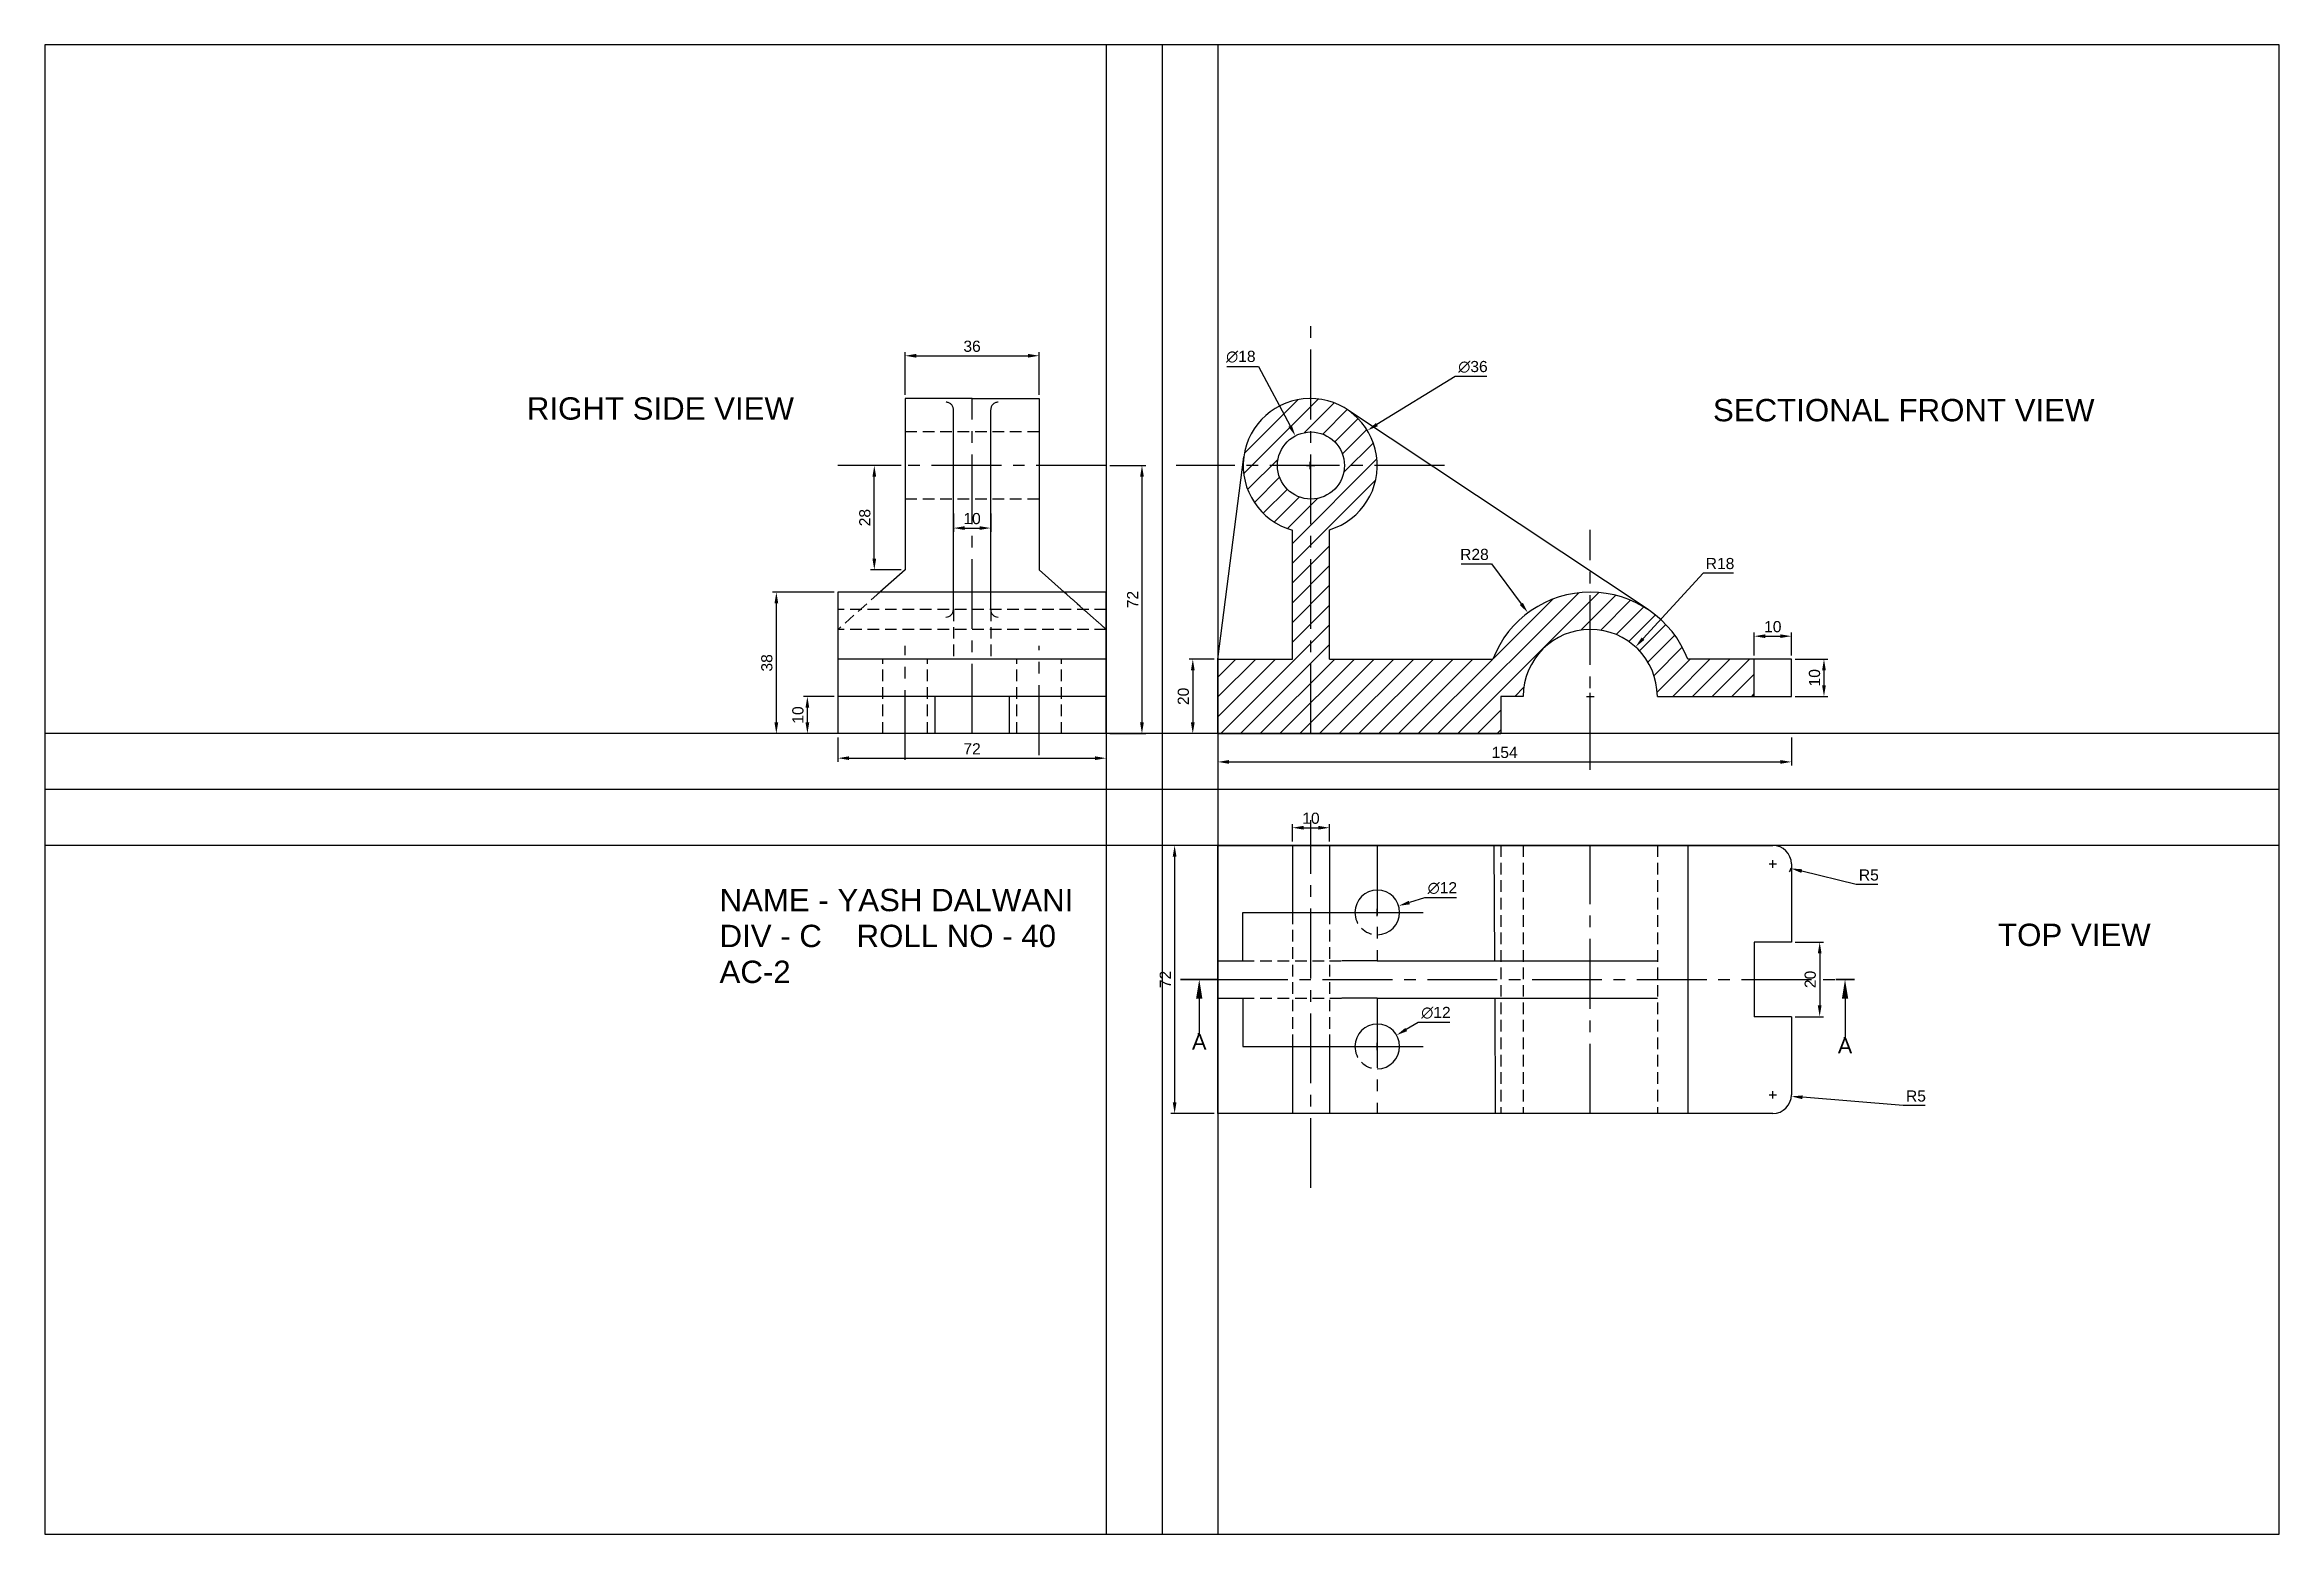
# Model space of a CAD drawing. Header units: millimetres. Extents: x 0 to 600, y 0 to 400.
import ezdxf
from ezdxf import colors
from ezdxf.entities.mleader import LeaderData, LeaderLine
from ezdxf.math import Vec2, Vec3

# ---------------------------------------------------------------- set-up
doc = ezdxf.new("R2010")
doc.units = ezdxf.units.MM
doc.header["$LTSCALE"] = 5
doc.header["$MEASUREMENT"] = 0
doc.linetypes.add('CENTER2', pattern=[1.125, 0.75, -0.125, 0.125, -0.125])
doc.linetypes.add('HIDDEN2', pattern=[0.1875, 0.125, -0.0625])
for name, color, linetype in [('Centre Line', 150, 'CENTER2'), ('Construction', 253, 'Continuous'), ('Dimension', 3, 'Continuous'), ('Hidden', 254, 'HIDDEN2')]:
    doc.layers.add(name, color=color, linetype=linetype)
doc.styles.get("Standard").update_dxf_attribs({"font": 'arial.ttf'})
doc.dimstyles.get("Standard").update_dxf_attribs({"dimtxt": 3, "dimasz": 3, "dimexe": 1, "dimexo": 1, "dimgap": 1, "dimtad": 1, "dimtoh": 1, "dimdec": 0, "dimzin": 0, "dimdsep": 46, "dimtxsty": 'Standard', "dimcen": 1, "dimadec": 0, "dimazin": 0, "dimtfac": 1, "dimtdec": 0, "dimtofl": 0, "dimtmove": 0, "dimatfit": 3, "dimfxl": 1, "dimtolj": 1, "dimtzin": 0, "dimarcsym": 0})

# ---------------------------------------------------------------- blocks, each defined once
blk = doc.blocks.new('*D1')
at = {"layer": 'Defpoints', "color": 0, "ltscale": 5, "transparency": 16777216}
for p in [(267, 316.47), (231, 305), (267, 305)]:
    blk.add_point(p, dxfattribs=at)
at = {"layer": 'Dimension', "color": 0, "lineweight": -2, "ltscale": 5, "transparency": 16777216}
for p, q in [((231, 306), (231, 317.47)), ((234, 316.47), (264, 316.47)), ((267, 306), (267, 317.47))]:
    blk.add_line(p, q, dxfattribs=at)
at = {"layer": 'Dimension', "color": 0, "ltscale": 5, "transparency": 16777216}
for points in [[(234, 316.97), (234, 315.97), (231, 316.47)], [(264, 316.97), (264, 315.97), (267, 316.47)]]:
    blk.add_solid(points, dxfattribs=at)
at = {"layer": 'Dimension', "color": 0, "ltscale": 5, "transparency": 16777216, "insert": (249, 319), "char_height": 3, "attachment_point": 5}
blk.add_mtext('\\A1;36', dxfattribs=at)
blk = doc.blocks.new('*D2')
at = {"layer": 'Defpoints', "color": 0, "ltscale": 5, "transparency": 16777216}
for p in [(213, 215), (285, 215), (285, 208.41)]:
    blk.add_point(p, dxfattribs=at)
at = {"layer": 'Dimension', "color": 0, "lineweight": -2, "ltscale": 5, "transparency": 16777216}
for p, q in [((213, 214), (213, 207.41)), ((285, 214), (285, 207.41)), ((216, 208.41), (282, 208.41))]:
    blk.add_line(p, q, dxfattribs=at)
at = {"layer": 'Dimension', "color": 0, "ltscale": 5, "transparency": 16777216}
for points in [[(216, 208.91), (216, 207.91), (213, 208.41)], [(282, 208.91), (282, 207.91), (285, 208.41)]]:
    blk.add_solid(points, dxfattribs=at)
at = {"layer": 'Dimension', "color": 0, "ltscale": 5, "transparency": 16777216, "insert": (249, 210.92), "char_height": 3, "attachment_point": 5}
blk.add_mtext('\\A1;72', dxfattribs=at)
blk = doc.blocks.new('*D3')
at = {"layer": 'Defpoints', "color": 0, "ltscale": 5, "transparency": 16777216}
for p in [(222.75, 287), (231, 287), (231, 259)]:
    blk.add_point(p, dxfattribs=at)
at = {"layer": 'Dimension', "color": 0, "lineweight": -2, "ltscale": 5, "transparency": 16777216}
for p, q in [((230, 287), (221.75, 287)), ((222.75, 262), (222.75, 284)), ((230, 259), (221.75, 259))]:
    blk.add_line(p, q, dxfattribs=at)
at = {"layer": 'Dimension', "color": 0, "ltscale": 5, "transparency": 16777216}
for points in [[(222.25, 284), (223.25, 284), (222.75, 287)], [(222.25, 262), (223.25, 262), (222.75, 259)]]:
    blk.add_solid(points, dxfattribs=at)
at = {"layer": 'Dimension', "color": 0, "ltscale": 5, "transparency": 16777216, "insert": (220.22, 273), "char_height": 3, "attachment_point": 5, "rotation": 90}
blk.add_mtext('\\A1;28', dxfattribs=at)
blk = doc.blocks.new('*D4')
at = {"layer": 'Defpoints', "color": 0, "ltscale": 5, "transparency": 16777216}
for p in [(285, 287), (285, 215), (294.62, 215)]:
    blk.add_point(p, dxfattribs=at)
at = {"layer": 'Dimension', "color": 0, "lineweight": -2, "ltscale": 5, "transparency": 16777216}
for p, q in [((286, 287), (295.62, 287)), ((294.62, 284), (294.62, 218)), ((286, 215), (295.62, 215))]:
    blk.add_line(p, q, dxfattribs=at)
at = {"layer": 'Dimension', "color": 0, "ltscale": 5, "transparency": 16777216}
for points in [[(294.12, 284), (295.12, 284), (294.62, 287)], [(294.12, 218), (295.12, 218), (294.62, 215)]]:
    blk.add_solid(points, dxfattribs=at)
at = {"layer": 'Dimension', "color": 0, "ltscale": 5, "transparency": 16777216, "insert": (292.11, 251), "char_height": 3, "attachment_point": 5, "rotation": 90}
blk.add_mtext('\\A1;72', dxfattribs=at)
blk = doc.blocks.new('*D6')
at = {"layer": 'Defpoints', "color": 0, "ltscale": 5, "transparency": 16777216}
for p in [(315, 215), (469, 215), (469, 207.41)]:
    blk.add_point(p, dxfattribs=at)
at = {"layer": 'Dimension', "color": 0, "lineweight": -2, "ltscale": 5, "transparency": 16777216}
for p, q in [((315, 214), (315, 206.41)), ((469, 214), (469, 206.41)), ((318, 207.41), (466, 207.41))]:
    blk.add_line(p, q, dxfattribs=at)
at = {"layer": 'Dimension', "color": 0, "ltscale": 5, "transparency": 16777216}
for points in [[(318, 207.91), (318, 206.91), (315, 207.41)], [(466, 207.91), (466, 206.91), (469, 207.41)]]:
    blk.add_solid(points, dxfattribs=at)
at = {"layer": 'Dimension', "color": 0, "ltscale": 5, "transparency": 16777216, "insert": (392, 209.94), "char_height": 3, "attachment_point": 5}
blk.add_mtext('\\A1;154', dxfattribs=at)
blk = doc.blocks.new('*D7')
at = {"layer": 'Defpoints', "color": 0, "ltscale": 5, "transparency": 16777216}
for p in [(469, 235), (469, 225), (477.74, 225)]:
    blk.add_point(p, dxfattribs=at)
at = {"layer": 'Dimension', "color": 0, "lineweight": -2, "ltscale": 5, "transparency": 16777216}
for p, q in [((470, 235), (478.74, 235)), ((477.74, 232), (477.74, 228)), ((470, 225), (478.74, 225))]:
    blk.add_line(p, q, dxfattribs=at)
at = {"layer": 'Dimension', "color": 0, "ltscale": 5, "transparency": 16777216}
for points in [[(477.24, 232), (478.24, 232), (477.74, 235)], [(477.24, 228), (478.24, 228), (477.74, 225)]]:
    blk.add_solid(points, dxfattribs=at)
at = {"layer": 'Dimension', "color": 0, "ltscale": 5, "transparency": 16777216, "insert": (475.21, 230), "char_height": 3, "attachment_point": 5, "rotation": 90}
blk.add_mtext('\\A1;10', dxfattribs=at)
blk = doc.blocks.new('*D8')
at = {"layer": 'Defpoints', "color": 0, "ltscale": 5, "transparency": 16777216}
for p in [(469, 241.17), (459, 235), (469, 235)]:
    blk.add_point(p, dxfattribs=at)
at = {"layer": 'Dimension', "color": 0, "lineweight": -2, "ltscale": 5, "transparency": 16777216}
for p, q in [((459, 236), (459, 242.17)), ((462, 241.17), (466, 241.17)), ((469, 236), (469, 242.17))]:
    blk.add_line(p, q, dxfattribs=at)
at = {"layer": 'Dimension', "color": 0, "ltscale": 5, "transparency": 16777216}
for points in [[(462, 241.67), (462, 240.67), (459, 241.17)], [(466, 241.67), (466, 240.67), (469, 241.17)]]:
    blk.add_solid(points, dxfattribs=at)
at = {"layer": 'Dimension', "color": 0, "ltscale": 5, "transparency": 16777216, "insert": (464, 243.71), "char_height": 3, "attachment_point": 5}
blk.add_mtext('\\A1;10', dxfattribs=at)
blk = doc.blocks.new('*D9')
at = {"layer": 'Defpoints', "color": 0, "ltscale": 5, "transparency": 16777216}
for p in [(315, 235), (308.27, 215), (315, 215)]:
    blk.add_point(p, dxfattribs=at)
at = {"layer": 'Dimension', "color": 0, "lineweight": -2, "ltscale": 5, "transparency": 16777216}
for p, q in [((314, 235), (307.27, 235)), ((308.27, 232), (308.27, 218)), ((314, 215), (307.27, 215))]:
    blk.add_line(p, q, dxfattribs=at)
at = {"layer": 'Dimension', "color": 0, "ltscale": 5, "transparency": 16777216}
for points in [[(307.77, 232), (308.77, 232), (308.27, 235)], [(307.77, 218), (308.77, 218), (308.27, 215)]]:
    blk.add_solid(points, dxfattribs=at)
at = {"layer": 'Dimension', "color": 0, "ltscale": 5, "transparency": 16777216, "insert": (305.74, 225), "char_height": 3, "attachment_point": 5, "rotation": 90}
blk.add_mtext('\\A1;20', dxfattribs=at)
blk = doc.blocks.new('*D10')
at = {"layer": 'Defpoints', "color": 0, "ltscale": 5, "transparency": 16777216}
for p in [(204.78, 225), (213, 225), (213, 215)]:
    blk.add_point(p, dxfattribs=at)
at = {"layer": 'Dimension', "color": 0, "lineweight": -2, "ltscale": 5, "transparency": 16777216}
for p, q in [((212, 225), (203.78, 225)), ((204.78, 218), (204.78, 222)), ((212, 215), (203.78, 215))]:
    blk.add_line(p, q, dxfattribs=at)
at = {"layer": 'Dimension', "color": 0, "ltscale": 5, "transparency": 16777216}
for points in [[(204.28, 222), (205.28, 222), (204.78, 225)], [(204.28, 218), (205.28, 218), (204.78, 215)]]:
    blk.add_solid(points, dxfattribs=at)
at = {"layer": 'Dimension', "color": 0, "ltscale": 5, "transparency": 16777216, "insert": (202.25, 220), "char_height": 3, "attachment_point": 5, "rotation": 90}
blk.add_mtext('\\A1;10', dxfattribs=at)
blk = doc.blocks.new('*D11')
at = {"layer": 'Defpoints', "color": 0, "ltscale": 5, "transparency": 16777216}
for p in [(196.45, 253), (213, 253), (213, 215)]:
    blk.add_point(p, dxfattribs=at)
at = {"layer": 'Dimension', "color": 0, "lineweight": -2, "ltscale": 5, "transparency": 16777216}
for p, q in [((212, 253), (195.45, 253)), ((196.45, 218), (196.45, 250)), ((212, 215), (195.45, 215))]:
    blk.add_line(p, q, dxfattribs=at)
at = {"layer": 'Dimension', "color": 0, "ltscale": 5, "transparency": 16777216}
for points in [[(195.95, 250), (196.95, 250), (196.45, 253)], [(195.95, 218), (196.95, 218), (196.45, 215)]]:
    blk.add_solid(points, dxfattribs=at)
at = {"layer": 'Dimension', "color": 0, "ltscale": 5, "transparency": 16777216, "insert": (193.91, 234), "char_height": 3, "attachment_point": 5, "rotation": 90}
blk.add_mtext('\\A1;38', dxfattribs=at)
blk = doc.blocks.new('*D12')
at = {"layer": 'Defpoints', "color": 0, "ltscale": 5, "transparency": 16777216}
for p in [(244, 275.15), (254, 275.15), (254, 270.2)]:
    blk.add_point(p, dxfattribs=at)
at = {"layer": 'Dimension', "color": 0, "lineweight": -2, "ltscale": 5, "transparency": 16777216}
for p, q in [((244, 274.15), (244, 269.2)), ((247, 270.2), (251, 270.2)), ((254, 274.15), (254, 269.2))]:
    blk.add_line(p, q, dxfattribs=at)
at = {"layer": 'Dimension', "color": 0, "ltscale": 5, "transparency": 16777216}
for points in [[(247, 270.7), (247, 269.7), (244, 270.2)], [(251, 270.7), (251, 269.7), (254, 270.2)]]:
    blk.add_solid(points, dxfattribs=at)
at = {"layer": 'Dimension', "color": 0, "ltscale": 5, "transparency": 16777216, "insert": (249, 272.73), "char_height": 3, "attachment_point": 5}
blk.add_mtext('\\A1;10', dxfattribs=at)
blk = doc.blocks.new('*D13')
at = {"layer": 'Defpoints', "color": 0, "ltscale": 5, "transparency": 16777216}
for p in [(345, 189.73), (335, 185), (345, 185)]:
    blk.add_point(p, dxfattribs=at)
at = {"layer": 'Dimension', "color": 0, "lineweight": -2, "ltscale": 5, "transparency": 16777216}
for p, q in [((335, 186), (335, 190.73)), ((338, 189.73), (342, 189.73)), ((345, 186), (345, 190.73))]:
    blk.add_line(p, q, dxfattribs=at)
at = {"layer": 'Dimension', "color": 0, "ltscale": 5, "transparency": 16777216}
for points in [[(338, 190.23), (338, 189.23), (335, 189.73)], [(342, 190.23), (342, 189.23), (345, 189.73)]]:
    blk.add_solid(points, dxfattribs=at)
at = {"layer": 'Dimension', "color": 0, "ltscale": 5, "transparency": 16777216, "insert": (340, 192.26), "char_height": 3, "attachment_point": 5}
blk.add_mtext('\\A1;10', dxfattribs=at)
blk = doc.blocks.new('*D15')
at = {"layer": 'Defpoints', "color": 0, "ltscale": 5, "transparency": 16777216}
for p in [(315, 185), (303.39, 113), (315, 113)]:
    blk.add_point(p, dxfattribs=at)
at = {"layer": 'Dimension', "color": 0, "lineweight": -2, "ltscale": 5, "transparency": 16777216}
for p, q in [((314, 185), (302.39, 185)), ((303.39, 182), (303.39, 116)), ((314, 113), (302.39, 113))]:
    blk.add_line(p, q, dxfattribs=at)
at = {"layer": 'Dimension', "color": 0, "ltscale": 5, "transparency": 16777216}
for points in [[(302.89, 182), (303.89, 182), (303.39, 185)], [(302.89, 116), (303.89, 116), (303.39, 113)]]:
    blk.add_solid(points, dxfattribs=at)
at = {"layer": 'Dimension', "color": 0, "ltscale": 5, "transparency": 16777216, "insert": (300.88, 149), "char_height": 3, "attachment_point": 5, "rotation": 90}
blk.add_mtext('\\A1;72', dxfattribs=at)
blk = doc.blocks.new('*D16')
at = {"layer": 'Defpoints', "color": 0, "ltscale": 5, "transparency": 16777216}
for p in [(469, 159), (469, 139), (476.59, 139)]:
    blk.add_point(p, dxfattribs=at)
at = {"layer": 'Dimension', "color": 0, "lineweight": -2, "ltscale": 5, "transparency": 16777216}
for p, q in [((470, 159), (477.59, 159)), ((476.59, 156), (476.59, 142)), ((470, 139), (477.59, 139))]:
    blk.add_line(p, q, dxfattribs=at)
at = {"layer": 'Dimension', "color": 0, "ltscale": 5, "transparency": 16777216}
for points in [[(476.09, 156), (477.09, 156), (476.59, 159)], [(476.09, 142), (477.09, 142), (476.59, 139)]]:
    blk.add_solid(points, dxfattribs=at)
at = {"layer": 'Dimension', "color": 0, "ltscale": 5, "transparency": 16777216, "insert": (474.06, 149), "char_height": 3, "attachment_point": 5, "rotation": 90}
blk.add_mtext('\\A1;20', dxfattribs=at)
blk = doc.blocks.new('*D17')
at = {"layer": 'Defpoints', "color": 0, "ltscale": 5, "transparency": 16777216}
for p in [(363.54, 168.76), (352.07, 165.24)]:
    blk.add_point(p, dxfattribs=at)
at = {"layer": 'Dimension', "color": 0, "lineweight": -2, "ltscale": 5, "transparency": 16777216}
for p, q in [((357.81, 166), (357.81, 168)), ((370.51, 170.91), (366.41, 169.65)), ((379.04, 170.91), (370.51, 170.91)), ((356.81, 167), (358.81, 167))]:
    blk.add_line(p, q, dxfattribs=at)
at = {"layer": 'Dimension', "color": 0, "ltscale": 5, "transparency": 16777216}
blk.add_solid([(366.26, 170.12), (366.56, 169.17), (363.54, 168.76)], dxfattribs=at)
at = {"layer": 'Dimension', "color": 0, "ltscale": 5, "transparency": 16777216, "insert": (375.28, 173.52), "char_height": 3, "attachment_point": 5}
blk.add_mtext('\\A1;∅12', dxfattribs=at)
blk = doc.blocks.new('*D18')
at = {"layer": 'Defpoints', "color": 0, "ltscale": 5, "transparency": 16777216}
for p in [(362.99, 134.03), (352.63, 127.97)]:
    blk.add_point(p, dxfattribs=at)
at = {"layer": 'Dimension', "color": 0, "lineweight": -2, "ltscale": 5, "transparency": 16777216}
for p, q in [((357.81, 130), (357.81, 132)), ((368.79, 137.43), (365.57, 135.55)), ((377.32, 137.43), (368.79, 137.43)), ((356.81, 131), (358.81, 131))]:
    blk.add_line(p, q, dxfattribs=at)
at = {"layer": 'Dimension', "color": 0, "ltscale": 5, "transparency": 16777216}
blk.add_solid([(365.32, 135.98), (365.83, 135.11), (362.99, 134.03)], dxfattribs=at)
at = {"layer": 'Dimension', "color": 0, "ltscale": 5, "transparency": 16777216, "insert": (373.55, 140.04), "char_height": 3, "attachment_point": 5}
blk.add_mtext('\\A1;∅12', dxfattribs=at)
blk = doc.blocks.new('*D19')
at = {"layer": 'Defpoints', "color": 0, "ltscale": 5, "transparency": 16777216}
for p in [(355.15, 296.41), (324.46, 277.59)]:
    blk.add_point(p, dxfattribs=at)
at = {"layer": 'Dimension', "color": 0, "lineweight": -2, "ltscale": 5, "transparency": 16777216}
for p, q in [((378.71, 310.87), (357.71, 297.98)), ((387.26, 310.87), (378.71, 310.87)), ((339.81, 286), (339.81, 288)), ((338.81, 287), (340.81, 287))]:
    blk.add_line(p, q, dxfattribs=at)
at = {"layer": 'Dimension', "color": 0, "ltscale": 5, "transparency": 16777216}
blk.add_solid([(357.44, 298.41), (357.97, 297.56), (355.15, 296.41)], dxfattribs=at)
at = {"layer": 'Dimension', "color": 0, "ltscale": 5, "transparency": 16777216, "insert": (383.49, 313.48), "char_height": 3, "attachment_point": 5}
blk.add_mtext('\\A1;∅36', dxfattribs=at)
blk = doc.blocks.new('*D20')
at = {"layer": 'Defpoints', "color": 0, "ltscale": 5, "transparency": 16777216}
for p in [(335.8, 294.96), (344.2, 279.04)]:
    blk.add_point(p, dxfattribs=at)
at = {"layer": 'Dimension', "color": 0, "lineweight": -2, "ltscale": 5, "transparency": 16777216}
for p, q in [((317.39, 313.6), (325.95, 313.6)), ((325.95, 313.6), (334.4, 297.61)), ((340, 286), (340, 288)), ((339, 287), (341, 287))]:
    blk.add_line(p, q, dxfattribs=at)
at = {"layer": 'Dimension', "color": 0, "ltscale": 5, "transparency": 16777216}
blk.add_solid([(334.84, 297.84), (333.95, 297.38), (335.8, 294.96)], dxfattribs=at)
at = {"layer": 'Dimension', "color": 0, "ltscale": 5, "transparency": 16777216, "insert": (321.17, 316.21), "char_height": 3, "attachment_point": 5}
blk.add_mtext('\\A1;∅18', dxfattribs=at)
blk = doc.blocks.new('*D21')
at = {"layer": 'Defpoints', "color": 0, "ltscale": 5, "transparency": 16777216}
for p in [(427.14, 238.29), (415, 225)]:
    blk.add_point(p, dxfattribs=at)
at = {"layer": 'Dimension', "color": 0, "lineweight": -2, "ltscale": 5, "transparency": 16777216}
for p, q in [((445.26, 258.13), (429.16, 240.51)), ((453.43, 258.13), (445.26, 258.13)), ((414, 225), (416, 225)), ((415, 224), (415, 226))]:
    blk.add_line(p, q, dxfattribs=at)
at = {"layer": 'Dimension', "color": 0, "ltscale": 5, "transparency": 16777216}
blk.add_solid([(428.79, 240.84), (429.53, 240.17), (427.14, 238.29)], dxfattribs=at)
at = {"layer": 'Dimension', "color": 0, "ltscale": 5, "transparency": 16777216, "insert": (449.84, 260.66), "char_height": 3, "attachment_point": 5}
blk.add_mtext('\\A1;R18', dxfattribs=at)
blk = doc.blocks.new('*D22')
at = {"layer": 'Defpoints', "color": 0, "ltscale": 5, "transparency": 16777216}
for p in [(398.26, 247.45), (415, 225)]:
    blk.add_point(p, dxfattribs=at)
at = {"layer": 'Dimension', "color": 0, "lineweight": -2, "ltscale": 5, "transparency": 16777216}
for p, q in [((380.3, 260.57), (388.48, 260.57)), ((388.48, 260.57), (396.47, 249.85)), ((414, 225), (416, 225)), ((415, 224), (415, 226))]:
    blk.add_line(p, q, dxfattribs=at)
at = {"layer": 'Dimension', "color": 0, "ltscale": 5, "transparency": 16777216}
blk.add_solid([(396.87, 250.15), (396.07, 249.55), (398.26, 247.45)], dxfattribs=at)
at = {"layer": 'Dimension', "color": 0, "ltscale": 5, "transparency": 16777216, "insert": (383.89, 263.1), "char_height": 3, "attachment_point": 5}
blk.add_mtext('\\A1;R28', dxfattribs=at)
blk = doc.blocks.new('*D23')
at = {"layer": 'Defpoints', "color": 0, "ltscale": 5, "transparency": 16777216}
for p in [(464, 180), (468.86, 178.81)]:
    blk.add_point(p, dxfattribs=at)
at = {"layer": 'Dimension', "color": 0, "lineweight": -2, "ltscale": 5, "transparency": 16777216}
for p, q in [((464, 179), (464, 181)), ((463, 180), (465, 180)), ((486.36, 174.5), (471.77, 178.09)), ((492.22, 174.5), (486.36, 174.5))]:
    blk.add_line(p, q, dxfattribs=at)
blk.add_arc((464, 180), 5, 334.72457, 348.54084, dxfattribs=at)
at = {"layer": 'Dimension', "color": 0, "ltscale": 5, "transparency": 16777216}
blk.add_solid([(471.89, 178.58), (471.65, 177.6), (468.86, 178.81)], dxfattribs=at)
at = {"layer": 'Dimension', "color": 0, "ltscale": 5, "transparency": 16777216, "insert": (489.79, 177.03), "char_height": 3, "attachment_point": 5}
blk.add_mtext('\\A1;R5', dxfattribs=at)
blk = doc.blocks.new('*D24')
at = {"layer": 'Defpoints', "color": 0, "ltscale": 5, "transparency": 16777216}
for p in [(464, 118), (468.98, 117.59)]:
    blk.add_point(p, dxfattribs=at)
at = {"layer": 'Dimension', "color": 0, "lineweight": -2, "ltscale": 5, "transparency": 16777216}
for p, q in [((463, 118), (465, 118)), ((464, 117), (464, 119)), ((499.01, 115.15), (471.97, 117.35)), ((504.87, 115.15), (499.01, 115.15))]:
    blk.add_line(p, q, dxfattribs=at)
at = {"layer": 'Dimension', "color": 0, "ltscale": 5, "transparency": 16777216}
blk.add_solid([(472.01, 117.85), (471.93, 116.85), (468.98, 117.59)], dxfattribs=at)
at = {"layer": 'Dimension', "color": 0, "ltscale": 5, "transparency": 16777216, "insert": (502.44, 117.68), "char_height": 3, "attachment_point": 5}
blk.add_mtext('\\A1;R5', dxfattribs=at)

msp = doc.modelspace()

# ---------------------------------------------------------------- hatches: boundary and pattern name
at = {"ltscale": 5}
h = msp.add_hatch(dxfattribs=at)
h.set_pattern_fill('ANSI31', color=256, scale=30)
h.paths.add_polyline_path([(340, 296), (340, 305, 0.417362), (321.81, 287), (331, 287, -0.414214)])
h.paths.add_polyline_path([(340, 305), (340, 296, -0.414214), (349, 287), (357.81, 287, 0.411072)])
h.paths.add_polyline_path([(357.81, 287), (349, 287, -0.414214), (340, 278), (340, 215), (379, 215), (391, 215), (391, 225), (397, 225, -0.414214), (415, 243), (415, 253, 0.310868), (388.85, 235), (369, 235), (351, 235), (345, 235), (345, 269.77, 0.330868)])
h.paths.add_polyline_path([(340, 278, -0.414214), (331, 287), (321.81, 287, 0.33708), (335, 269.65), (335, 235), (315, 235), (315, 215), (340, 215)])
h.paths.add_polyline_path([(459, 235), (441.15, 235, 0.310868), (415, 253), (415, 243, -0.414214), (433, 225), (459, 225)])

# ---------------------------------------------------------------- linework, layer by layer
for p, q in [((300, 400), (300, 0)), ((249, 305), (231, 305)), ((231, 305), (231, 287)), ((244, 248.32), (244, 301.99)), ((249, 305), (267, 305)), ((254, 248.32), (254, 301.99)), ((267, 305), (267, 287)), ((430.5, 248.32), (349.77, 301.99)), ((315, 235), (321.95, 289.29)), ((231, 287), (231, 259)), ((267, 287), (267, 259)), ((335, 235), (335, 269.65)), ((345, 235), (345, 269.77)), ((231, 259), (224.25, 253)), ((267, 259), (273.75, 253)), ((213, 253), (213, 215)), ((285, 253), (213, 253)), ((285, 215), (285, 253)), ((242, 246.32), (242, 246.32)), ((244, 248.32), (244, 248.32)), ((254, 248.32), (254, 248.32)), ((256, 246.32), (256, 246.32)), ((285, 235), (213, 235)), ((315, 215), (315, 235)), ((315, 235), (335, 235)), ((345, 235), (351, 235)), ((351, 235), (369, 235)), ((369, 235), (388.85, 235)), ((469, 235), (441.15, 235)), ((459, 225), (459, 235)), ((469, 225), (469, 235)), ((285, 225), (213, 225)), ((239, 225), (239, 215)), ((259, 225), (259, 215)), ((397, 225), (391, 225)), ((391, 225), (391, 215)), ((433, 225), (469, 225)), ((285, 215), (213, 215)), ((315, 215), (379, 215)), ((379, 215), (379, 215)), ((379, 215), (391, 215)), ((600, 200), (0, 200)), ((315, 185), (464, 185)), ((315, 113), (315, 185)), ((335, 185), (335, 167)), ((345, 185), (345, 167)), ((389.11, 185), (389.28, 154)), ((441.15, 185), (441.15, 113)), ((469, 180), (469, 159)), ((321.66, 154), (321.66, 167)), ((321.66, 167), (357.81, 167)), ((469, 159), (459, 159)), ((459, 159), (459, 139)), ((315, 154), (321.66, 154)), ((357.81, 154), (348.32, 154)), ((357.81, 154), (433, 154)), ((315, 144), (321.66, 144)), ((321.66, 144), (321.66, 131)), ((357.81, 144), (348.32, 144)), ((357.81, 144), (433, 144)), ((389.33, 144), (389.5, 113)), ((469, 139), (459, 139)), ((469, 139), (469, 118)), ((321.66, 131), (357.81, 131)), ((335, 131), (335, 113)), ((345, 131), (345, 113)), ((464, 113), (315, 113))]:
    msp.add_line(p, q, dxfattribs=at)
at = {"lineweight": 35, "ltscale": 5}
for p, q in [((315, 149), (305, 149)), ((480.9, 149), (485.9, 149))]:
    msp.add_line(p, q, dxfattribs=at)
msp.add_lwpolyline([(0, 0), (600, 0), (600, 400), (0, 400)], close=True)
at = {"ltscale": 5}
msp.add_circle((340, 287), 9, dxfattribs=at)
for centre, radius, start, end in [((339.81, 287), 18, 286.76901, 254.5117), ((415, 225), 28, 20.92483, 159.07517), ((242, 248.32), 2, 270, 0), ((256, 248.32), 2, 180, 270), ((415, 225), 18, 0, 180), ((464, 180), 5, 0, 90), ((357.81, 167), 6, 270, 180), ((357.81, 131), 6, 270, 180), ((464, 118), 5, 270, 0)]:
    msp.add_arc(centre, radius, start, end, dxfattribs=at)
at = {"layer": 'Centre Line', "ltscale": 5}
for p, q in [((340, 215), (340, 326.97)), ((249, 215), (249, 305)), ((285, 287), (213, 287)), ((375.81, 287), (303.81, 287)), ((415, 205.32), (415, 269.7)), ((231, 207.93), (231, 238.6)), ((267, 209.26), (267, 238.6)), ((340, 93.02), (340, 191.8)), ((357.81, 185), (357.81, 154)), ((415, 113), (415, 185)), ((357.81, 167), (370.08, 167)), ((315, 149), (480.9, 149)), ((357.81, 144), (357.81, 113)), ((357.81, 131), (370.08, 131))]:
    msp.add_line(p, q, dxfattribs=at)
at = {"layer": 'Construction', "ltscale": 5}
for p, q in [((285, 400), (285, 0)), ((315, 400), (315, 0)), ((600, 215), (0, 215)), ((600, 185), (0, 185))]:
    msp.add_line(p, q, dxfattribs=at)
at = {"layer": 'Hidden', "ltscale": 5}
for p, q in [((242, 303.99), (242, 303.99)), ((244, 301.99), (244, 301.99)), ((254, 301.99), (254, 301.99)), ((256, 303.99), (256, 303.99)), ((267, 296), (231, 296)), ((267, 278), (231, 278)), ((224.25, 253), (213, 243)), ((285, 243), (273.75, 253)), ((273.75, 253), (285, 243)), ((285, 248.32), (213, 248.32)), ((244, 248.32), (244, 235)), ((254, 248.32), (254, 235)), ((285, 243), (213, 243)), ((225, 215), (225, 235)), ((237, 215), (237, 235)), ((261, 215), (261, 235)), ((273, 215), (273, 235)), ((391, 185), (391, 113)), ((397, 185), (397, 113)), ((433, 185), (433, 113)), ((335, 167), (335, 131)), ((345, 167), (345, 131)), ((321.66, 154), (345, 154)), ((345, 154), (348.32, 154)), ((321.66, 144), (348.32, 144))]:
    msp.add_line(p, q, dxfattribs=at)
for centre, radius, start, end in [((242, 301.99), 2, 0, 90), ((256, 301.99), 2, 90, 180), ((357.81, 167), 6, 180, 270), ((357.81, 131), 6, 180, 270)]:
    msp.add_arc(centre, radius, start, end, dxfattribs=at)

# ---------------------------------------------------------------- texts
at = {"ltscale": 5}
for s, p in [('RIGHT SIDE VIEW', (129.47, 299.31)), ('SECTIONAL FRONT VIEW', (447.93, 298.87)), ('NAME - YASH DALWANI', (181.2, 167.32)), ('DIV - C    ROLL NO - 40', (181.2, 157.68)), ('TOP VIEW', (524.49, 157.97)), ('AC-2', (181.2, 148.04))]:
    msp.add_text(s, height=6, dxfattribs=at).set_placement(p)

# ---------------------------------------------------------------- dimensions: what is measured, and where the dimension line sits
at = {"layer": 'Dimension', "ltscale": 5}
for base, p1, p2, picture, middle in [((267, 316.47), (231, 305), (267, 305), '*D1', (249, 319)), ((254, 270.2), (244, 275.15), (254, 275.15), '*D12', (249, 272.73)), ((469, 241.17), (459, 235), (469, 235), '*D8', (464, 243.71)), ((285, 208.41), (213, 215), (285, 215), '*D2', (249, 210.92)), ((469, 207.41), (315, 215), (469, 215), '*D6', (392, 209.94)), ((345, 189.73), (335, 185), (345, 185), '*D13', (340, 192.26))]:
    dim = msp.add_linear_dim(base=base, p1=p1, p2=p2, dimstyle='Standard', dxfattribs=at)
    dim.commit()
    dim.dimension.update_dxf_attribs({"geometry": picture, "text_midpoint": middle})
for p1, p2, picture, middle in [((344.2, 279.04), (335.8, 294.96), '*D20', (321.17, 313.6)), ((324.46, 277.59), (355.15, 296.41), '*D19', (383.49, 310.87)), ((352.07, 165.24), (363.54, 168.76), '*D17', (375.28, 170.91)), ((352.63, 127.97), (362.99, 134.03), '*D18', (373.55, 137.43))]:
    dim = msp.add_diameter_dim_2p(p1=p1, p2=p2, dimstyle='Standard', dxfattribs=at)
    dim.commit()
    dim.dimension.update_dxf_attribs({"geometry": picture, "text_midpoint": middle, "dimtype": 163})
for base, p1, p2, picture, middle in [((222.75, 287), (231, 259), (231, 287), '*D3', (220.22, 273)), ((294.62, 215), (285, 287), (285, 215), '*D4', (292.11, 251)), ((196.45, 253), (213, 215), (213, 253), '*D11', (193.91, 234)), ((308.27, 215), (315, 235), (315, 215), '*D9', (305.74, 225)), ((477.74, 225), (469, 235), (469, 225), '*D7', (475.21, 230)), ((204.78, 225), (213, 215), (213, 225), '*D10', (202.25, 220)), ((303.39, 113), (315, 185), (315, 113), '*D15', (300.88, 149)), ((476.59, 139), (469, 159), (469, 139), '*D16', (474.06, 149))]:
    dim = msp.add_linear_dim(base=base, p1=p1, p2=p2, angle=90, dimstyle='Standard', dxfattribs=at)
    dim.commit()
    dim.dimension.update_dxf_attribs({"geometry": picture, "text_midpoint": middle})
for center, mpoint, picture, middle in [((415, 225), (398.26, 247.45), '*D22', (383.89, 260.57)), ((415, 225), (427.14, 238.29), '*D21', (449.84, 258.13)), ((464, 180), (468.86, 178.81), '*D23', (486.36, 174.5)), ((464, 118), (468.98, 117.59), '*D24', (499.01, 115.15))]:
    dim = msp.add_radius_dim(center=center, mpoint=mpoint, dimstyle='Standard', dxfattribs=at)
    dim.commit()
    dim.dimension.update_dxf_attribs({"geometry": picture, "text_midpoint": middle, "dimtype": 164})

# ---------------------------------------------------------------- leaders
at = {"ltscale": 5}
ml = msp.add_multileader_mtext('Standard', dxfattribs=at)
ml.set_content('A', color=256)
ml.set_leader_properties()
ml.build(insert=Vec2(0, 0))
ml.multileader.update_dxf_attribs({"text_attachment_direction": 1, "dogleg_length": 0.36, "arrow_head_size": 5.18})
ctx = ml.context
ctx.base_point, ctx.char_height, ctx.arrow_head_size, ctx.landing_gap_size, ctx.plane_origin = Vec3(310, 130.18), 4.18, 5.18, 0, Vec3(310, 149)
ctx.text_align_type = 1
notes = []
notes.append((ctx, [(0, (1, 1, 0), (310, 134.36), (-1, 0), 0.36, [(0, [(310, 149)], 0, [])])]))
ctx.mtext.insert, ctx.mtext.alignment, ctx.mtext.flow_direction = Vec3(310, 134.36), 2, 5
ml = msp.add_multileader_mtext('Standard', dxfattribs=at)
ml.set_content('A', color=256)
ml.set_leader_properties()
ml.build(insert=Vec2(0, 0))
ml.multileader.update_dxf_attribs({"text_attachment_direction": 1, "dogleg_length": 0.36, "arrow_head_size": 5.18})
ctx = ml.context
ctx.base_point, ctx.char_height, ctx.arrow_head_size, ctx.landing_gap_size, ctx.plane_origin = Vec3(483.4, 129.11), 4.18, 5.18, 0, Vec3(483.4, 149)
ctx.text_align_type = 1
notes.append((ctx, [(0, (1, 1, 0), (483.4, 133.29), (-1, 0), 0.36, [(0, [(483.4, 149)], 0, [])])]))
ctx.mtext.insert, ctx.mtext.alignment, ctx.mtext.flow_direction = Vec3(483.4, 133.29), 2, 5
for ctx, leaders in notes:
    for number, flags, end, landing, length, lines in leaders:
        leader = LeaderData()
        leader.index, (leader.has_last_leader_line, leader.has_dogleg_vector, leader.attachment_direction) = number, flags
        leader.last_leader_point, leader.dogleg_vector, leader.dogleg_length = Vec3(end), Vec3(landing), length
        for number, points, colour, breaks in lines:
            line = LeaderLine()
            line.index, line.vertices, line.color, line.breaks = number, Vec3.list(points), colors.encode_raw_color(colour), breaks
            leader.lines.append(line)
        ctx.leaders.append(leader)

doc.saveas('drawing.dxf')
